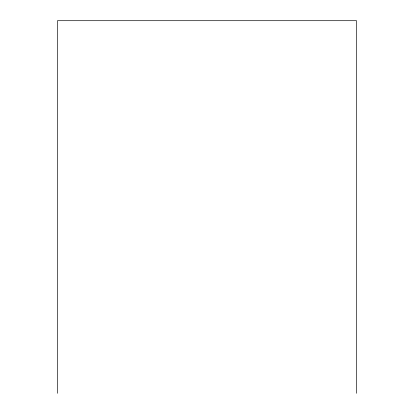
<?xml version="1.0" encoding="UTF-8"?>
<svg xmlns="http://www.w3.org/2000/svg" width="414" height="414" viewBox="0 0 414 414"><rect width="100%" height="100%" fill="white"/><g stroke="black" fill="none" stroke-linecap="round" stroke-linejoin="round"><path stroke-width="0.62" d="M356.542 393.3L356.542 20.7L57.458 20.7L57.458 393.3"/></g></svg>
